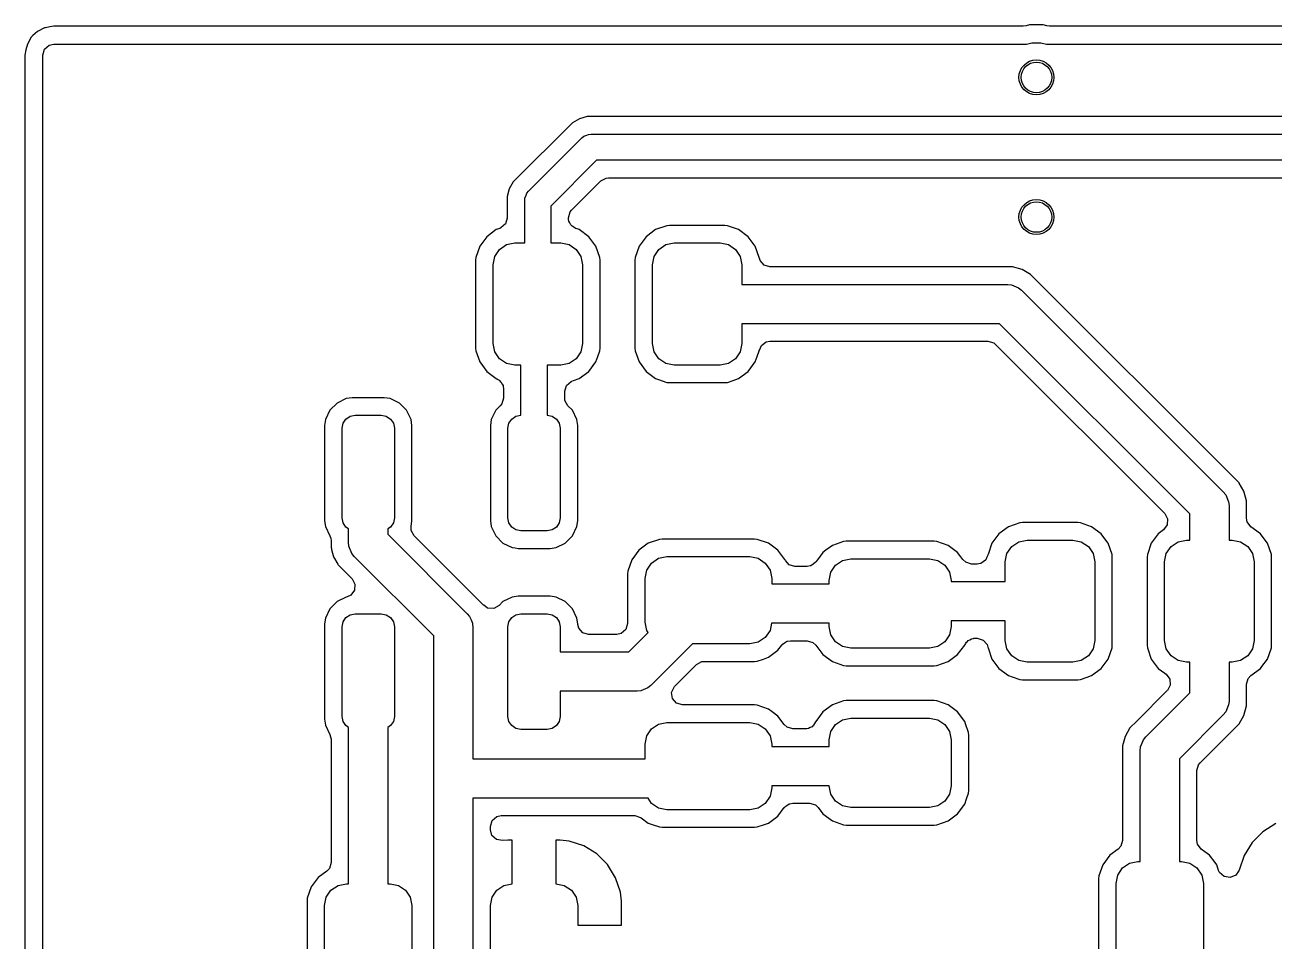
# Model space of a CAD drawing. Header units: inches. Extents: x -2.56 to 2.56, y -2.56 to 2.56.
# Drawn here: x -1.287 to -0.724, y 1.488 to 1.902 of the extents above; entities that cross this region are included whole.
import ezdxf

# ---------------------------------------------------------------- set-up
doc = ezdxf.new("R2010")
doc.units = ezdxf.units.IN
doc.header["$MEASUREMENT"] = 0
doc.layers.add('BLACK', color=250, linetype='CONTINUOUS')

msp = doc.modelspace()

# ---------------------------------------------------------------- linework, layer by layer
at = {"layer": 'BLACK', "linetype": 'CONTINUOUS'}
for p, q in [((-1.28118, 1.89859), (-1.28326, 1.89679)), ((-1.27801, 1.90028), (-1.28118, 1.89859)), ((-1.28118, 1.89859), (-1.28118, 1.89859)), ((-1.27761, 1.90038), (-1.27801, 1.90028)), ((-1.27801, 1.90028), (-1.27801, 1.90028)), ((-1.27558, 1.90082), (-1.27761, 1.90038)), ((-1.27386, 1.901), (-1.27558, 1.90082)), ((-0.83667, 1.901), (-1.27386, 1.901)), ((-0.8354, 1.90117), (-0.83667, 1.901)), ((-0.83382, 1.90159), (-0.8354, 1.90117)), ((-0.8276, 1.90159), (-0.83382, 1.90159)), ((-0.82601, 1.90117), (-0.8276, 1.90159)), ((-0.8276, 1.90159), (-0.8276, 1.90159)), ((-0.82475, 1.901), (-0.82601, 1.90117)), ((-0.49701, 1.901), (-0.82475, 1.901)), ((-1.28573, 1.89295), (-1.2865, 1.89031)), ((-1.28397, 1.89609), (-1.28573, 1.89295)), ((-1.28573, 1.89295), (-1.28573, 1.89295)), ((-1.28326, 1.89679), (-1.28397, 1.89609)), ((-1.28397, 1.89609), (-1.28397, 1.89609)), ((-1.27589, 1.89247), (-1.27386, 1.89291)), ((-1.27386, 1.89291), (-0.8352, 1.89291)), ((-0.8352, 1.89291), (-0.83276, 1.89357)), ((-0.83276, 1.89357), (-0.82865, 1.89357)), ((-0.82865, 1.89357), (-0.82622, 1.89291)), ((-0.82622, 1.89291), (-0.49701, 1.89291)), ((-1.2865, 1.89031), (-1.28683, 1.88803)), ((-1.28683, 1.88803), (-1.28683, 1.88803)), ((-1.28683, 1.88803), (-1.28683, 0.82378)), ((-1.2865, 1.89031), (-1.2865, 1.89031)), ((-1.2865, 1.89031), (-1.2865, 1.89031)), ((-1.27874, 1.88803), (-1.27797, 1.89067)), ((-1.27874, 0.82378), (-1.27874, 1.88803)), ((-1.27797, 1.89067), (-1.27589, 1.89247)), ((-1.03682, 1.85932), (-1.03997, 1.8575)), ((-1.03331, 1.86026), (-1.03682, 1.85932)), ((-1.03682, 1.85932), (-1.03682, 1.85932)), ((-0.6643, 1.86026), (-1.03331, 1.86026)), ((-1.03997, 1.8575), (-1.06661, 1.83085)), ((-1.03997, 1.8575), (-1.03997, 1.8575)), ((-1.05975, 1.82656), (-1.03567, 1.85063)), ((-1.03567, 1.85063), (-1.03478, 1.85137)), ((-1.03478, 1.85137), (-1.03353, 1.85188)), ((-1.03353, 1.85188), (-1.03265, 1.85225)), ((-1.03265, 1.85225), (-1.0315, 1.85236)), ((-1.0315, 1.85236), (-0.65157, 1.85236)), ((-1.02905, 1.84055), (-1.04967, 1.81994)), ((-0.65157, 1.84055), (-1.02905, 1.84055)), ((-1.06661, 1.83085), (-1.06843, 1.82771)), ((-1.06661, 1.83085), (-1.06661, 1.83085)), ((-1.04034, 1.8181), (-1.02721, 1.83123)), ((-1.02721, 1.83123), (-1.0248, 1.83255)), ((-1.0248, 1.83255), (-1.02376, 1.83266)), ((-1.02376, 1.83266), (-0.66435, 1.83266)), ((-1.06843, 1.82771), (-1.06937, 1.8242)), ((-1.06843, 1.82771), (-1.06843, 1.82771)), ((-1.06084, 1.82479), (-1.06048, 1.82566)), ((-1.06048, 1.82566), (-1.05975, 1.82656)), ((-1.06937, 1.8242), (-1.06937, 1.81447)), ((-1.06148, 1.82238), (-1.06136, 1.82353)), ((-1.06148, 1.80327), (-1.06148, 1.82238)), ((-1.06136, 1.82353), (-1.06084, 1.82479)), ((-1.04967, 1.81994), (-1.04967, 1.80327)), ((-1.06937, 1.81447), (-1.07015, 1.81183)), ((-1.04177, 1.81464), (-1.041, 1.81728)), ((-1.04177, 1.81447), (-1.04177, 1.81464)), ((-1.04175, 1.81402), (-1.04177, 1.81447)), ((-1.04168, 1.81385), (-1.04175, 1.81402)), ((-1.04157, 1.81309), (-1.04168, 1.81385)), ((-1.041, 1.81728), (-1.04034, 1.8181)), ((-1.07429, 1.80928), (-1.07859, 1.80611)), ((-1.07264, 1.80986), (-1.07429, 1.80928)), ((-1.07222, 1.81003), (-1.07264, 1.80986)), ((-1.07015, 1.81183), (-1.07222, 1.81003)), ((-1.04108, 1.81232), (-1.04157, 1.81309)), ((-1.04074, 1.81146), (-1.04108, 1.81232)), ((-1.04035, 1.81118), (-1.04074, 1.81146)), ((-1.04009, 1.81078), (-1.04035, 1.81118)), ((-1.03925, 1.8104), (-1.04009, 1.81078)), ((-1.0385, 1.80986), (-1.03925, 1.8104)), ((-1.03776, 1.8096), (-1.0385, 1.80986)), ((-1.03686, 1.80928), (-1.03776, 1.8096)), ((-1.03255, 1.80611), (-1.03686, 1.80928)), ((-1.00244, 1.80928), (-1.00674, 1.80611)), ((-0.99739, 1.81105), (-1.00244, 1.80928)), ((-1.00244, 1.80928), (-1.00244, 1.80928)), ((-0.99619, 1.81116), (-0.99739, 1.81105)), ((-0.99739, 1.81105), (-0.99739, 1.81105)), ((-0.97125, 1.81116), (-0.99619, 1.81116)), ((-0.99619, 1.81116), (-0.99619, 1.81116)), ((-0.97005, 1.81105), (-0.97125, 1.81116)), ((-0.97125, 1.81116), (-0.97125, 1.81116)), ((-0.965, 1.80928), (-0.97005, 1.81105)), ((-0.9607, 1.80611), (-0.965, 1.80928)), ((-0.965, 1.80928), (-0.965, 1.80928)), ((-1.07859, 1.80611), (-1.08176, 1.80181)), ((-1.07287, 1.80038), (-1.06967, 1.80252)), ((-1.06967, 1.80252), (-1.06591, 1.80327)), ((-1.06591, 1.80327), (-1.06148, 1.80327)), ((-1.04967, 1.80327), (-1.04524, 1.80327)), ((-1.04524, 1.80327), (-1.04147, 1.80252)), ((-1.04147, 1.80252), (-1.03828, 1.80038)), ((-1.02938, 1.80181), (-1.03255, 1.80611)), ((-1.00674, 1.80611), (-1.00991, 1.80181)), ((-1.00101, 1.80038), (-0.99782, 1.80252)), ((-0.99782, 1.80252), (-0.99406, 1.80327)), ((-0.99406, 1.80327), (-0.97339, 1.80327)), ((-0.97339, 1.80327), (-0.96962, 1.80252)), ((-0.96962, 1.80252), (-0.96643, 1.80038)), ((-0.95753, 1.80181), (-0.9607, 1.80611)), ((-1.08176, 1.80181), (-1.08353, 1.79676)), ((-1.08176, 1.80181), (-1.08176, 1.80181)), ((-1.07575, 1.79343), (-1.075, 1.79719)), ((-1.075, 1.79719), (-1.07287, 1.80038)), ((-1.03828, 1.80038), (-1.03614, 1.79719)), ((-1.03614, 1.79719), (-1.03539, 1.79343)), ((-1.02761, 1.79676), (-1.02938, 1.80181)), ((-1.02938, 1.80181), (-1.02938, 1.80181)), ((-1.00991, 1.80181), (-1.01168, 1.79676)), ((-1.00991, 1.80181), (-1.00991, 1.80181)), ((-1.0039, 1.79343), (-1.00315, 1.79719)), ((-1.00315, 1.79719), (-1.00101, 1.80038)), ((-0.96643, 1.80038), (-0.96429, 1.79719)), ((-0.96429, 1.79719), (-0.96354, 1.79343)), ((-0.95576, 1.79676), (-0.95753, 1.80181)), ((-0.95753, 1.80181), (-0.95753, 1.80181)), ((-1.08353, 1.79676), (-1.08364, 1.79556)), ((-1.08364, 1.79556), (-1.08364, 1.75586)), ((-1.08353, 1.79676), (-1.08353, 1.79676)), ((-1.07575, 1.75799), (-1.07575, 1.79343)), ((-1.03539, 1.79343), (-1.03539, 1.75799)), ((-1.0275, 1.79556), (-1.02761, 1.79676)), ((-1.02761, 1.79676), (-1.02761, 1.79676)), ((-1.0275, 1.75586), (-1.0275, 1.79556)), ((-1.01168, 1.79676), (-1.01179, 1.79556)), ((-1.01179, 1.79556), (-1.01179, 1.75586)), ((-1.01168, 1.79676), (-1.01168, 1.79676)), ((-1.0039, 1.75799), (-1.0039, 1.79343)), ((-0.96354, 1.79343), (-0.96354, 1.78457)), ((-0.9557, 1.79647), (-0.95576, 1.79676)), ((-0.95566, 1.79648), (-0.9557, 1.79647)), ((-0.95535, 1.79531), (-0.95566, 1.79648)), ((-0.95355, 1.79324), (-0.95535, 1.79531)), ((-0.95091, 1.79246), (-0.95355, 1.79324)), ((-0.84585, 1.79246), (-0.95091, 1.79246)), ((-0.84144, 1.79246), (-0.84585, 1.79246)), ((-0.84585, 1.79246), (-0.84585, 1.79246)), ((-0.83718, 1.79132), (-0.84144, 1.79246)), ((-0.83336, 1.78911), (-0.83718, 1.79132)), ((-0.74243, 1.69819), (-0.83336, 1.78911)), ((-0.96354, 1.78457), (-0.84365, 1.78457)), ((-0.84365, 1.78457), (-0.84192, 1.7844)), ((-0.84192, 1.7844), (-0.84192, 1.7844)), ((-0.84192, 1.7844), (-0.83872, 1.78307)), ((-0.83872, 1.78307), (-0.83738, 1.78197)), ((-0.83738, 1.78197), (-0.74646, 1.69105)), ((-0.84731, 1.76685), (-0.96354, 1.76685)), ((-0.96354, 1.76685), (-0.96354, 1.75799)), ((-0.76158, 1.68111), (-0.84731, 1.76685)), ((-1.075, 1.75423), (-1.07575, 1.75799)), ((-1.03539, 1.75799), (-1.03614, 1.75423)), ((-1.00315, 1.75423), (-1.0039, 1.75799)), ((-0.96354, 1.75799), (-0.96429, 1.75423)), ((-0.95476, 1.75709), (-0.95252, 1.75869)), ((-0.95252, 1.75869), (-0.95091, 1.75896)), ((-0.95091, 1.75896), (-0.85261, 1.75896)), ((-0.85261, 1.75896), (-0.84997, 1.75818)), ((-0.84997, 1.75818), (-0.84915, 1.75753)), ((-0.84915, 1.75753), (-0.77284, 1.68122)), ((-1.08364, 1.75586), (-1.08353, 1.75466)), ((-1.08353, 1.75466), (-1.08353, 1.75466)), ((-1.08353, 1.75466), (-1.08176, 1.74961)), ((-1.07287, 1.75103), (-1.075, 1.75423)), ((-1.03614, 1.75423), (-1.03828, 1.75103)), ((-1.02938, 1.74961), (-1.0285, 1.75213)), ((-1.0285, 1.75213), (-1.02761, 1.75466)), ((-1.02761, 1.75466), (-1.0275, 1.75586)), ((-1.02761, 1.75466), (-1.02761, 1.75466)), ((-1.01179, 1.75586), (-1.01168, 1.75466)), ((-1.01168, 1.75466), (-1.01168, 1.75466)), ((-1.01168, 1.75466), (-1.00991, 1.74961)), ((-1.00101, 1.75103), (-1.00315, 1.75423)), ((-0.96429, 1.75423), (-0.96643, 1.75103)), ((-0.95753, 1.74961), (-0.95664, 1.75213)), ((-0.95664, 1.75213), (-0.95576, 1.75466)), ((-0.95576, 1.75466), (-0.9557, 1.75495)), ((-0.9557, 1.75495), (-0.95561, 1.75493)), ((-0.95561, 1.75493), (-0.95476, 1.75709)), ((-1.08176, 1.74961), (-1.08176, 1.74961)), ((-1.08176, 1.74961), (-1.07859, 1.74531)), ((-1.06967, 1.7489), (-1.07287, 1.75103)), ((-1.06591, 1.74815), (-1.06967, 1.7489)), ((-1.06315, 1.74815), (-1.06591, 1.74815)), ((-1.06315, 1.72557), (-1.06315, 1.74815)), ((-1.04524, 1.74815), (-1.05134, 1.74815)), ((-1.05134, 1.74815), (-1.05134, 1.72557)), ((-1.04147, 1.7489), (-1.04524, 1.74815)), ((-1.03828, 1.75103), (-1.04147, 1.7489)), ((-1.03255, 1.74531), (-1.02938, 1.74961)), ((-1.00991, 1.74961), (-1.00991, 1.74961)), ((-1.00991, 1.74961), (-1.00674, 1.74531)), ((-0.99782, 1.7489), (-1.00101, 1.75103)), ((-0.99406, 1.74815), (-0.99782, 1.7489)), ((-0.97339, 1.74815), (-0.99406, 1.74815)), ((-0.96962, 1.7489), (-0.97339, 1.74815)), ((-0.96643, 1.75103), (-0.96962, 1.7489)), ((-0.9607, 1.74531), (-0.95753, 1.74961)), ((-1.07859, 1.74531), (-1.07429, 1.74213)), ((-1.07429, 1.74213), (-1.07429, 1.74213)), ((-1.07429, 1.74213), (-1.07396, 1.74196)), ((-1.07396, 1.74196), (-1.07399, 1.74191)), ((-1.07399, 1.74191), (-1.07357, 1.74161)), ((-1.07357, 1.74161), (-1.07273, 1.74122)), ((-1.07273, 1.74122), (-1.07247, 1.74082)), ((-1.07247, 1.74082), (-1.07208, 1.74054)), ((-1.07208, 1.74054), (-1.07174, 1.73968)), ((-1.04267, 1.739), (-1.04059, 1.7408)), ((-1.04059, 1.7408), (-1.04018, 1.74097)), ((-1.04018, 1.74097), (-1.03945, 1.74122)), ((-1.03945, 1.74122), (-1.03686, 1.74213)), ((-1.03686, 1.74213), (-1.03255, 1.74531)), ((-1.00674, 1.74531), (-1.00244, 1.74213)), ((-1.00244, 1.74213), (-1.00114, 1.74168)), ((-1.00114, 1.74168), (-0.99739, 1.74037)), ((-0.97005, 1.74037), (-0.96753, 1.74125)), ((-0.96753, 1.74125), (-0.965, 1.74213)), ((-0.965, 1.74213), (-0.9607, 1.74531)), ((-1.07174, 1.73968), (-1.07124, 1.73891)), ((-1.07124, 1.73891), (-1.07113, 1.73816)), ((-1.07113, 1.73816), (-1.07106, 1.73798)), ((-1.07106, 1.73798), (-1.07104, 1.73754)), ((-1.07104, 1.73754), (-1.07104, 1.73331)), ((-1.04344, 1.73636), (-1.04267, 1.739)), ((-1.04344, 1.73331), (-1.04344, 1.73636)), ((-0.99739, 1.74037), (-0.99619, 1.74026)), ((-0.99619, 1.74026), (-0.99619, 1.74026)), ((-0.99619, 1.74026), (-0.97125, 1.74026)), ((-0.97125, 1.74026), (-0.97005, 1.74037)), ((-0.97005, 1.74037), (-0.97005, 1.74037)), ((-1.14608, 1.73106), (-1.14934, 1.7278)), ((-1.14194, 1.73308), (-1.14608, 1.73106)), ((-1.13926, 1.73347), (-1.14194, 1.73308)), ((-1.12483, 1.73347), (-1.13926, 1.73347)), ((-1.13926, 1.73347), (-1.13926, 1.73347)), ((-1.12215, 1.73308), (-1.12483, 1.73347)), ((-1.12483, 1.73347), (-1.12483, 1.73347)), ((-1.11801, 1.73106), (-1.12215, 1.73308)), ((-1.11476, 1.7278), (-1.11801, 1.73106)), ((-1.07247, 1.72986), (-1.07454, 1.7278)), ((-1.07182, 1.73067), (-1.07247, 1.72986)), ((-1.07104, 1.73331), (-1.07182, 1.73067)), ((-1.04333, 1.73228), (-1.04344, 1.73331)), ((-1.04328, 1.73218), (-1.04333, 1.73228)), ((-1.04325, 1.73194), (-1.04328, 1.73218)), ((-1.04259, 1.73092), (-1.04325, 1.73194)), ((-1.04202, 1.72986), (-1.04259, 1.73092)), ((-1.03995, 1.7278), (-1.04202, 1.72986)), ((-1.15136, 1.72366), (-1.15175, 1.72098)), ((-1.14934, 1.7278), (-1.15136, 1.72366)), ((-1.14341, 1.72193), (-1.14213, 1.72385)), ((-1.14213, 1.72385), (-1.14021, 1.72513)), ((-1.14021, 1.72513), (-1.13795, 1.72557)), ((-1.13795, 1.72557), (-1.12614, 1.72557)), ((-1.12614, 1.72557), (-1.12388, 1.72513)), ((-1.12388, 1.72513), (-1.12197, 1.72385)), ((-1.12197, 1.72385), (-1.12069, 1.72193)), ((-1.11273, 1.72366), (-1.11476, 1.7278)), ((-1.11476, 1.7278), (-1.11476, 1.7278)), ((-1.11476, 1.7278), (-1.11476, 1.7278)), ((-1.11234, 1.72098), (-1.11273, 1.72366)), ((-1.11273, 1.72366), (-1.11273, 1.72366)), ((-1.07656, 1.72366), (-1.07695, 1.72098)), ((-1.07454, 1.7278), (-1.07656, 1.72366)), ((-1.06861, 1.72193), (-1.06733, 1.72385)), ((-1.06733, 1.72385), (-1.06541, 1.72513)), ((-1.06541, 1.72513), (-1.06315, 1.72557)), ((-1.05134, 1.72557), (-1.04908, 1.72513)), ((-1.04908, 1.72513), (-1.04716, 1.72385)), ((-1.04716, 1.72385), (-1.04588, 1.72193)), ((-1.03793, 1.72366), (-1.03995, 1.7278)), ((-1.03995, 1.7278), (-1.03995, 1.7278)), ((-1.03995, 1.7278), (-1.03995, 1.7278)), ((-1.03754, 1.72098), (-1.03793, 1.72366)), ((-1.15175, 1.72098), (-1.15175, 1.67801)), ((-1.14386, 1.71967), (-1.14341, 1.72193)), ((-1.14386, 1.67931), (-1.14386, 1.71967)), ((-1.12069, 1.72193), (-1.12024, 1.71967)), ((-1.12024, 1.71967), (-1.12024, 1.67931)), ((-1.11234, 1.67801), (-1.11234, 1.72098)), ((-1.07695, 1.72098), (-1.07695, 1.67801)), ((-1.06906, 1.71967), (-1.06861, 1.72193)), ((-1.06906, 1.67931), (-1.06906, 1.71967)), ((-1.04588, 1.72193), (-1.04543, 1.71967)), ((-1.04543, 1.71967), (-1.04543, 1.67931)), ((-1.03754, 1.67801), (-1.03754, 1.72098)), ((-0.73932, 1.69507), (-0.74243, 1.69819)), ((-0.74646, 1.69105), (-0.74536, 1.6897)), ((-0.73921, 1.69488), (-0.73932, 1.69507)), ((-0.73711, 1.69125), (-0.73921, 1.69488)), ((-0.73597, 1.68699), (-0.73711, 1.69125)), ((-0.74536, 1.6897), (-0.74403, 1.68651)), ((-0.74403, 1.68651), (-0.74386, 1.68478)), ((-0.74386, 1.68478), (-0.74386, 1.66927)), ((-0.73597, 1.6792), (-0.73597, 1.68699)), ((-0.73597, 1.68699), (-0.73597, 1.68699)), ((-1.14341, 1.67705), (-1.14386, 1.67931)), ((-1.12024, 1.67931), (-1.12069, 1.67705)), ((-1.06861, 1.67705), (-1.06906, 1.67931)), ((-1.04543, 1.67931), (-1.04588, 1.67705)), ((-0.77284, 1.68122), (-0.77153, 1.6788)), ((-0.77153, 1.6788), (-0.77172, 1.67606)), ((-0.76158, 1.66927), (-0.76158, 1.68111)), ((-0.73565, 1.67746), (-0.73597, 1.6792)), ((-1.15175, 1.67801), (-1.15136, 1.67532)), ((-1.15136, 1.67532), (-1.15136, 1.67532)), ((-1.15136, 1.67532), (-1.14934, 1.67119)), ((-1.14213, 1.67514), (-1.14341, 1.67705)), ((-1.14091, 1.67432), (-1.14213, 1.67514)), ((-1.14091, 1.66819), (-1.14091, 1.67432)), ((-1.12197, 1.67514), (-1.12319, 1.67432)), ((-1.12319, 1.67432), (-1.12319, 1.67186)), ((-1.12069, 1.67705), (-1.12197, 1.67514)), ((-1.11273, 1.67534), (-1.11234, 1.67801)), ((-1.11267, 1.6736), (-1.11273, 1.67534)), ((-1.11135, 1.67118), (-1.11267, 1.6736)), ((-1.07695, 1.67801), (-1.07656, 1.67532)), ((-1.07656, 1.67532), (-1.07454, 1.67119)), ((-1.06733, 1.67514), (-1.06861, 1.67705)), ((-1.06541, 1.67386), (-1.06733, 1.67514)), ((-1.06315, 1.67341), (-1.06541, 1.67386)), ((-1.05134, 1.67341), (-1.06315, 1.67341)), ((-1.04908, 1.67386), (-1.05134, 1.67341)), ((-1.04716, 1.67514), (-1.04908, 1.67386)), ((-1.04588, 1.67705), (-1.04716, 1.67514)), ((-1.03995, 1.67119), (-1.03793, 1.67532)), ((-1.03793, 1.67532), (-1.03754, 1.67801)), ((-0.84329, 1.67528), (-0.84759, 1.67211)), ((-0.83824, 1.67705), (-0.84329, 1.67528)), ((-0.84329, 1.67528), (-0.84329, 1.67528)), ((-0.83704, 1.67716), (-0.83824, 1.67705)), ((-0.83824, 1.67705), (-0.83824, 1.67705)), ((-0.8121, 1.67716), (-0.83704, 1.67716)), ((-0.83704, 1.67716), (-0.83704, 1.67716)), ((-0.8109, 1.67705), (-0.8121, 1.67716)), ((-0.8121, 1.67716), (-0.8121, 1.67716)), ((-0.80586, 1.67528), (-0.8109, 1.67705)), ((-0.80155, 1.67211), (-0.80586, 1.67528)), ((-0.80586, 1.67528), (-0.80586, 1.67528)), ((-0.7734, 1.67384), (-0.77574, 1.67211)), ((-0.77337, 1.67386), (-0.7734, 1.67384)), ((-0.77172, 1.67606), (-0.77337, 1.67386)), ((-0.73399, 1.67527), (-0.73565, 1.67746)), ((-0.7297, 1.67211), (-0.73399, 1.67527)), ((-1.14934, 1.67119), (-1.1493, 1.6711)), ((-1.1493, 1.6711), (-1.14921, 1.67078)), ((-1.14921, 1.67078), (-1.14909, 1.67062)), ((-1.14909, 1.67062), (-1.14894, 1.66975)), ((-1.14894, 1.66975), (-1.14881, 1.66925)), ((-1.14881, 1.66925), (-1.1488, 1.6691)), ((-1.1488, 1.6691), (-1.1488, 1.66598)), ((-1.14074, 1.66646), (-1.14091, 1.66819)), ((-1.12319, 1.67186), (-1.0874, 1.63606)), ((-1.10382, 1.66365), (-1.11135, 1.67118)), ((-1.07454, 1.67119), (-1.07128, 1.66793)), ((-1.07128, 1.66793), (-1.07128, 1.66793)), ((-1.07128, 1.66793), (-1.07128, 1.66793)), ((-1.07128, 1.66793), (-1.06714, 1.66591)), ((-1.04735, 1.66591), (-1.04321, 1.66793)), ((-1.04321, 1.66793), (-1.03995, 1.67119)), ((-1.00573, 1.66781), (-1.01003, 1.66464)), ((-1.00068, 1.66958), (-1.00573, 1.66781)), ((-1.00573, 1.66781), (-1.00573, 1.66781)), ((-0.99948, 1.66969), (-1.00068, 1.66958)), ((-1.00068, 1.66958), (-1.00068, 1.66958)), ((-0.95781, 1.66969), (-0.99948, 1.66969)), ((-0.99948, 1.66969), (-0.99948, 1.66969)), ((-0.95661, 1.66958), (-0.95781, 1.66969)), ((-0.95781, 1.66969), (-0.95781, 1.66969)), ((-0.95156, 1.66781), (-0.95661, 1.66958)), ((-0.94726, 1.66464), (-0.95156, 1.66781)), ((-0.95156, 1.66781), (-0.95156, 1.66781)), ((-0.9177, 1.66859), (-0.92274, 1.66683)), ((-0.9165, 1.6687), (-0.9177, 1.66859)), ((-0.9177, 1.66859), (-0.9177, 1.66859)), ((-0.87679, 1.6687), (-0.9165, 1.6687)), ((-0.9165, 1.6687), (-0.9165, 1.6687)), ((-0.87559, 1.66859), (-0.87679, 1.6687)), ((-0.87679, 1.6687), (-0.87679, 1.6687)), ((-0.87055, 1.66683), (-0.87559, 1.66859)), ((-0.85076, 1.66781), (-0.85253, 1.66276)), ((-0.84759, 1.67211), (-0.85076, 1.66781)), ((-0.85076, 1.66781), (-0.85076, 1.66781)), ((-0.84187, 1.66638), (-0.83867, 1.66852)), ((-0.83867, 1.66852), (-0.83491, 1.66927)), ((-0.83491, 1.66927), (-0.81424, 1.66927)), ((-0.81424, 1.66927), (-0.81047, 1.66852)), ((-0.81047, 1.66852), (-0.80728, 1.66638)), ((-0.79896, 1.66859), (-0.80155, 1.67211)), ((-0.79838, 1.66781), (-0.79896, 1.66859)), ((-0.79661, 1.66276), (-0.79838, 1.66781)), ((-0.79838, 1.66781), (-0.79838, 1.66781)), ((-0.77891, 1.66781), (-0.78068, 1.66276)), ((-0.77574, 1.67211), (-0.77891, 1.66781)), ((-0.77891, 1.66781), (-0.77891, 1.66781)), ((-0.77001, 1.66638), (-0.76682, 1.66852)), ((-0.76682, 1.66852), (-0.76306, 1.66927)), ((-0.76306, 1.66927), (-0.76158, 1.66927)), ((-0.74386, 1.66927), (-0.74239, 1.66927)), ((-0.74239, 1.66927), (-0.73862, 1.66852)), ((-0.73862, 1.66852), (-0.73543, 1.66638)), ((-0.72711, 1.66859), (-0.7297, 1.67211)), ((-0.72653, 1.66781), (-0.72711, 1.66859)), ((-0.72476, 1.66276), (-0.72653, 1.66781)), ((-0.72653, 1.66781), (-0.72653, 1.66781)), ((-1.1488, 1.66598), (-1.14867, 1.66552)), ((-1.14867, 1.66552), (-1.14855, 1.66504)), ((-1.14855, 1.66504), (-1.14766, 1.66172)), ((-1.14766, 1.66172), (-1.14766, 1.66172)), ((-1.14766, 1.66172), (-1.14578, 1.65846)), ((-1.13941, 1.66326), (-1.14074, 1.66646)), ((-1.14074, 1.66646), (-1.14074, 1.66646)), ((-1.13831, 1.66192), (-1.13941, 1.66326)), ((-1.10252, 1.62613), (-1.13831, 1.66192)), ((-1.08338, 1.64321), (-1.10382, 1.66365)), ((-1.06714, 1.66591), (-1.0658, 1.66571)), ((-1.0658, 1.66571), (-1.06446, 1.66552)), ((-1.06446, 1.66552), (-1.06446, 1.66552)), ((-1.06446, 1.66552), (-1.05003, 1.66552)), ((-1.05003, 1.66552), (-1.04914, 1.66565)), ((-1.04914, 1.66565), (-1.04735, 1.66591)), ((-1.01003, 1.66464), (-1.0132, 1.66033)), ((-1.00111, 1.66105), (-0.99735, 1.6618)), ((-0.99735, 1.6618), (-0.95994, 1.6618)), ((-0.95994, 1.6618), (-0.95618, 1.66105)), ((-0.94417, 1.66044), (-0.94726, 1.66464)), ((-0.92705, 1.66365), (-0.9295, 1.66033)), ((-0.92571, 1.66464), (-0.92705, 1.66365)), ((-0.92274, 1.66683), (-0.92571, 1.66464)), ((-0.92274, 1.66683), (-0.92274, 1.66683)), ((-0.86625, 1.66365), (-0.87055, 1.66683)), ((-0.87055, 1.66683), (-0.87055, 1.66683)), ((-0.86482, 1.66172), (-0.86625, 1.66365)), ((-0.86388, 1.66044), (-0.86482, 1.66172)), ((-0.85262, 1.66248), (-0.85307, 1.6615)), ((-0.85259, 1.66247), (-0.85262, 1.66248)), ((-0.85256, 1.66261), (-0.85259, 1.66247)), ((-0.85255, 1.66265), (-0.85256, 1.66261)), ((-0.85253, 1.66276), (-0.85255, 1.66267)), ((-0.85255, 1.66267), (-0.85255, 1.66265)), ((-0.84475, 1.65943), (-0.844, 1.66319)), ((-0.844, 1.66319), (-0.84187, 1.66638)), ((-0.80728, 1.66638), (-0.80514, 1.66319)), ((-0.80514, 1.66319), (-0.80439, 1.65943)), ((-0.7965, 1.66156), (-0.79661, 1.66276)), ((-0.79661, 1.66276), (-0.79661, 1.66276)), ((-0.78068, 1.66276), (-0.78079, 1.66156)), ((-0.78068, 1.66276), (-0.78068, 1.66276)), ((-0.7729, 1.65943), (-0.77215, 1.66319)), ((-0.77215, 1.66319), (-0.77001, 1.66638)), ((-0.73543, 1.66638), (-0.73329, 1.66319)), ((-0.73329, 1.66319), (-0.73254, 1.65943)), ((-0.72465, 1.66156), (-0.72476, 1.66276)), ((-0.72476, 1.66276), (-0.72476, 1.66276)), ((-1.14578, 1.65846), (-1.1456, 1.65816)), ((-1.1456, 1.65816), (-1.14545, 1.6579)), ((-1.14545, 1.6579), (-1.14545, 1.6579)), ((-1.14545, 1.6579), (-1.14545, 1.6579)), ((-1.14545, 1.6579), (-1.13933, 1.65177)), ((-1.0132, 1.66033), (-1.01497, 1.65529)), ((-1.0132, 1.66033), (-1.0132, 1.66033)), ((-1.00644, 1.65572), (-1.00431, 1.65891)), ((-1.00431, 1.65891), (-1.00111, 1.66105)), ((-0.95618, 1.66105), (-0.95299, 1.65891)), ((-0.95299, 1.65891), (-0.95085, 1.65572)), ((-0.94409, 1.66033), (-0.94417, 1.66044)), ((-0.94392, 1.66001), (-0.94409, 1.66033)), ((-0.94386, 1.66004), (-0.94392, 1.66001)), ((-0.94223, 1.65816), (-0.94386, 1.66004)), ((-0.93959, 1.65739), (-0.94223, 1.65816)), ((-0.93413, 1.65739), (-0.93959, 1.65739)), ((-0.93276, 1.65758), (-0.93413, 1.65739)), ((-0.93264, 1.65766), (-0.93276, 1.65758)), ((-0.9324, 1.65771), (-0.93264, 1.65766)), ((-0.93145, 1.65843), (-0.9324, 1.65771)), ((-0.93044, 1.65907), (-0.93145, 1.65843)), ((-0.93036, 1.65925), (-0.93044, 1.65907)), ((-0.93021, 1.65937), (-0.93036, 1.65925)), ((-0.9295, 1.66033), (-0.93021, 1.65937)), ((-0.92346, 1.65474), (-0.92132, 1.65793)), ((-0.92132, 1.65793), (-0.91813, 1.66006)), ((-0.91813, 1.66006), (-0.91436, 1.66081)), ((-0.91436, 1.66081), (-0.87893, 1.66081)), ((-0.87893, 1.66081), (-0.87516, 1.66006)), ((-0.87516, 1.66006), (-0.87197, 1.65793)), ((-0.87197, 1.65793), (-0.86984, 1.65474)), ((-0.86259, 1.65924), (-0.86388, 1.66044)), ((-0.85995, 1.65846), (-0.86259, 1.65924)), ((-0.85738, 1.65846), (-0.85995, 1.65846)), ((-0.856, 1.65866), (-0.85738, 1.65846)), ((-0.85593, 1.65871), (-0.856, 1.65866)), ((-0.85577, 1.65873), (-0.85593, 1.65871)), ((-0.85475, 1.65946), (-0.85577, 1.65873)), ((-0.85369, 1.66015), (-0.85475, 1.65946)), ((-0.85364, 1.66026), (-0.85369, 1.66015)), ((-0.85354, 1.66033), (-0.85364, 1.66026)), ((-0.85307, 1.6615), (-0.85354, 1.66033)), ((-0.84475, 1.65057), (-0.84475, 1.65943)), ((-0.80439, 1.65943), (-0.80439, 1.62399)), ((-0.7965, 1.62186), (-0.7965, 1.66156)), ((-0.78079, 1.66156), (-0.78079, 1.62186)), ((-0.7729, 1.62399), (-0.7729, 1.65943)), ((-0.73254, 1.65943), (-0.73254, 1.62399)), ((-0.72465, 1.62186), (-0.72465, 1.66156)), ((-1.13933, 1.65177), (-1.13801, 1.64936)), ((-1.01497, 1.65529), (-1.01508, 1.65409)), ((-1.01508, 1.65409), (-1.01508, 1.63156)), ((-1.01497, 1.65529), (-1.01497, 1.65529)), ((-1.00719, 1.65195), (-1.00644, 1.65572)), ((-1.00719, 1.63227), (-1.00719, 1.65195)), ((-0.95085, 1.65572), (-0.9501, 1.65195)), ((-0.9501, 1.65195), (-0.9501, 1.64949)), ((-0.9242, 1.65097), (-0.92346, 1.65474)), ((-0.9242, 1.64949), (-0.9242, 1.65097)), ((-0.86984, 1.65474), (-0.86909, 1.65097)), ((-0.86909, 1.65097), (-0.86909, 1.65057)), ((-0.86909, 1.65057), (-0.84475, 1.65057)), ((-1.1382, 1.64662), (-1.13985, 1.64441)), ((-1.13801, 1.64936), (-1.1382, 1.64662)), ((-0.9501, 1.64949), (-0.9242, 1.64949)), ((-1.14608, 1.64149), (-1.14934, 1.63823)), ((-1.14194, 1.64351), (-1.14608, 1.64149)), ((-1.14158, 1.64362), (-1.14194, 1.64351)), ((-1.13985, 1.64441), (-1.1416, 1.64369)), ((-1.1416, 1.64369), (-1.14158, 1.64362)), ((-1.08003, 1.63986), (-1.08338, 1.64321)), ((-1.07996, 1.63993), (-1.08003, 1.63986)), ((-1.07819, 1.63861), (-1.07996, 1.63993)), ((-1.07303, 1.63974), (-1.07545, 1.63842)), ((-1.07128, 1.64149), (-1.07303, 1.63974)), ((-1.06714, 1.64351), (-1.07128, 1.64149)), ((-1.06446, 1.6439), (-1.06714, 1.64351)), ((-1.05003, 1.6439), (-1.06446, 1.6439)), ((-1.06446, 1.6439), (-1.06446, 1.6439)), ((-1.04735, 1.64351), (-1.05003, 1.6439)), ((-1.05003, 1.6439), (-1.05003, 1.6439)), ((-1.04321, 1.64149), (-1.04735, 1.64351)), ((-1.03995, 1.63823), (-1.04321, 1.64149)), ((-1.15136, 1.63409), (-1.15175, 1.63141)), ((-1.14934, 1.63823), (-1.15136, 1.63409)), ((-1.14341, 1.63236), (-1.14213, 1.63428)), ((-1.14213, 1.63428), (-1.14021, 1.63556)), ((-1.14021, 1.63556), (-1.13795, 1.63601)), ((-1.13795, 1.63601), (-1.12614, 1.63601)), ((-1.12614, 1.63601), (-1.12388, 1.63556)), ((-1.12388, 1.63556), (-1.12197, 1.63428)), ((-1.12197, 1.63428), (-1.12069, 1.63236)), ((-1.0874, 1.63606), (-1.0863, 1.63472)), ((-1.0863, 1.63472), (-1.0863, 1.63472)), ((-1.0863, 1.63472), (-1.08569, 1.63327)), ((-1.07545, 1.63842), (-1.07819, 1.63861)), ((-1.06861, 1.63236), (-1.06733, 1.63428)), ((-1.06733, 1.63428), (-1.06541, 1.63556)), ((-1.06541, 1.63556), (-1.06315, 1.63601)), ((-1.06315, 1.63601), (-1.05134, 1.63601)), ((-1.05134, 1.63601), (-1.04908, 1.63556)), ((-1.04908, 1.63556), (-1.04716, 1.63428)), ((-1.04716, 1.63428), (-1.04588, 1.63236)), ((-1.03793, 1.63409), (-1.03995, 1.63823)), ((-1.03995, 1.63823), (-1.03995, 1.63823)), ((-1.03995, 1.63823), (-1.03995, 1.63823)), ((-1.03754, 1.63141), (-1.03793, 1.63409)), ((-1.03793, 1.63409), (-1.03793, 1.63409)), ((-1.15175, 1.63141), (-1.15175, 1.58844)), ((-1.14386, 1.6301), (-1.14341, 1.63236)), ((-1.14386, 1.58975), (-1.14386, 1.6301)), ((-1.12069, 1.63236), (-1.12024, 1.6301)), ((-1.12024, 1.6301), (-1.12024, 1.58975)), ((-1.08569, 1.63327), (-1.08508, 1.63178)), ((-1.08508, 1.63178), (-1.08497, 1.63153)), ((-1.08497, 1.63153), (-1.0848, 1.6298)), ((-1.0848, 1.6298), (-1.0848, 1.57057)), ((-1.06906, 1.6301), (-1.06861, 1.63236)), ((-1.06906, 1.58975), (-1.06906, 1.6301)), ((-1.04588, 1.63236), (-1.04543, 1.6301)), ((-1.04543, 1.6301), (-1.04543, 1.61878)), ((-1.03753, 1.63124), (-1.03754, 1.63141)), ((-1.03747, 1.63124), (-1.03753, 1.63124)), ((-1.0371, 1.62953), (-1.03747, 1.63124)), ((-1.0353, 1.62745), (-1.0371, 1.62953)), ((-1.01586, 1.62892), (-1.01794, 1.62712)), ((-1.01508, 1.63156), (-1.01586, 1.62892)), ((-1.00644, 1.6285), (-1.00719, 1.63227)), ((-1.00578, 1.62751), (-1.00644, 1.6285)), ((-0.95085, 1.6285), (-0.95299, 1.62531)), ((-0.9502, 1.63178), (-0.95085, 1.6285)), ((-0.9242, 1.63178), (-0.9502, 1.63178)), ((-0.9242, 1.6303), (-0.9242, 1.63178)), ((-0.92346, 1.62653), (-0.9242, 1.6303)), ((-0.86909, 1.6303), (-0.86984, 1.62653)), ((-0.84475, 1.63285), (-0.86909, 1.63285)), ((-0.86909, 1.63285), (-0.86909, 1.6303)), ((-0.84475, 1.62399), (-0.84475, 1.63285)), ((-1.10252, 1.56171), (-1.10252, 1.62613)), ((-1.03266, 1.62668), (-1.0353, 1.62745)), ((-1.01996, 1.62668), (-1.03266, 1.62668)), ((-1.01794, 1.62712), (-1.01996, 1.62668)), ((-1.0145, 1.61878), (-1.00578, 1.62751)), ((-0.9858, 1.62243), (-1.00457, 1.60366)), ((-0.95994, 1.62243), (-0.9858, 1.62243)), ((-0.95618, 1.62317), (-0.95994, 1.62243)), ((-0.95299, 1.62531), (-0.95618, 1.62317)), ((-0.94532, 1.6222), (-0.94431, 1.62284)), ((-0.94431, 1.62284), (-0.94336, 1.62356)), ((-0.94336, 1.62356), (-0.94312, 1.62361)), ((-0.94312, 1.62361), (-0.943, 1.62368)), ((-0.943, 1.62368), (-0.94163, 1.62388)), ((-0.94163, 1.62388), (-0.93413, 1.62388)), ((-0.93413, 1.62388), (-0.93149, 1.62311)), ((-0.93149, 1.62311), (-0.93021, 1.6219)), ((-0.92132, 1.62334), (-0.92346, 1.62653)), ((-0.91813, 1.62121), (-0.92132, 1.62334)), ((-0.87197, 1.62334), (-0.87516, 1.62121)), ((-0.86984, 1.62653), (-0.87197, 1.62334)), ((-0.86307, 1.62192), (-0.8629, 1.62224)), ((-0.8629, 1.62224), (-0.86279, 1.62219)), ((-0.86279, 1.62219), (-0.86262, 1.62244)), ((-0.86262, 1.62244), (-0.86223, 1.62327)), ((-0.86223, 1.62327), (-0.86183, 1.62353)), ((-0.86183, 1.62353), (-0.86155, 1.62392)), ((-0.86155, 1.62392), (-0.86069, 1.62426)), ((-0.86069, 1.62426), (-0.85992, 1.62476)), ((-0.85992, 1.62476), (-0.85916, 1.62487)), ((-0.85916, 1.62487), (-0.85899, 1.62494)), ((-0.85899, 1.62494), (-0.85854, 1.62496)), ((-0.85854, 1.62496), (-0.85738, 1.62496)), ((-0.85738, 1.62496), (-0.85474, 1.62418)), ((-0.85474, 1.62418), (-0.85294, 1.6221)), ((-0.844, 1.62023), (-0.84475, 1.62399)), ((-0.80439, 1.62399), (-0.80514, 1.62023)), ((-0.77215, 1.62023), (-0.7729, 1.62399)), ((-0.73254, 1.62399), (-0.73329, 1.62023)), ((-1.04543, 1.61878), (-1.0145, 1.61878)), ((-0.95156, 1.61641), (-0.94726, 1.61958)), ((-0.94726, 1.61958), (-0.94555, 1.6219)), ((-0.94555, 1.6219), (-0.9454, 1.62202)), ((-0.9454, 1.62202), (-0.94532, 1.6222)), ((-0.93021, 1.6219), (-0.92705, 1.61762)), ((-0.92705, 1.61762), (-0.92274, 1.61444)), ((-0.91436, 1.62046), (-0.91813, 1.62121)), ((-0.87893, 1.62046), (-0.91436, 1.62046)), ((-0.87516, 1.62121), (-0.87893, 1.62046)), ((-0.87055, 1.61444), (-0.86625, 1.61762)), ((-0.86625, 1.61762), (-0.86307, 1.62192)), ((-0.86307, 1.62192), (-0.86307, 1.62192)), ((-0.85294, 1.6221), (-0.85263, 1.62094)), ((-0.85263, 1.62094), (-0.85259, 1.62095)), ((-0.85259, 1.62095), (-0.85253, 1.62066)), ((-0.85253, 1.62066), (-0.85076, 1.61561)), ((-0.84187, 1.61703), (-0.844, 1.62023)), ((-0.83867, 1.6149), (-0.84187, 1.61703)), ((-0.80728, 1.61703), (-0.81047, 1.6149)), ((-0.80514, 1.62023), (-0.80728, 1.61703)), ((-0.79838, 1.61561), (-0.7975, 1.61813)), ((-0.7975, 1.61813), (-0.79661, 1.62066)), ((-0.79661, 1.62066), (-0.7965, 1.62186)), ((-0.79661, 1.62066), (-0.79661, 1.62066)), ((-0.78079, 1.62186), (-0.78068, 1.62066)), ((-0.78068, 1.62066), (-0.78068, 1.62066)), ((-0.78068, 1.62066), (-0.77891, 1.61561)), ((-0.77001, 1.61703), (-0.77215, 1.62023)), ((-0.76682, 1.6149), (-0.77001, 1.61703)), ((-0.73543, 1.61703), (-0.73862, 1.6149)), ((-0.73329, 1.62023), (-0.73543, 1.61703)), ((-0.72653, 1.61561), (-0.72564, 1.61813)), ((-0.72564, 1.61813), (-0.72476, 1.62066)), ((-0.72476, 1.62066), (-0.72465, 1.62186)), ((-0.72476, 1.62066), (-0.72476, 1.62066)), ((-0.99385, 1.60322), (-0.98396, 1.6131)), ((-0.98396, 1.6131), (-0.98155, 1.61442)), ((-0.98155, 1.61442), (-0.98051, 1.61453)), ((-0.98051, 1.61453), (-0.95781, 1.61453)), ((-0.95781, 1.61453), (-0.95661, 1.61464)), ((-0.95661, 1.61464), (-0.95385, 1.61561)), ((-0.95661, 1.61464), (-0.95661, 1.61464)), ((-0.95385, 1.61561), (-0.95156, 1.61641)), ((-0.92274, 1.61444), (-0.92106, 1.61385)), ((-0.92106, 1.61385), (-0.9177, 1.61268)), ((-0.9177, 1.61268), (-0.9165, 1.61256)), ((-0.9165, 1.61256), (-0.9165, 1.61256)), ((-0.9165, 1.61256), (-0.87679, 1.61256)), ((-0.87679, 1.61256), (-0.87559, 1.61268)), ((-0.87559, 1.61268), (-0.87307, 1.61356)), ((-0.87559, 1.61268), (-0.87559, 1.61268)), ((-0.87307, 1.61356), (-0.87055, 1.61444)), ((-0.85076, 1.61561), (-0.85076, 1.61561)), ((-0.85076, 1.61561), (-0.84759, 1.61131)), ((-0.84759, 1.61131), (-0.84329, 1.60813)), ((-0.83491, 1.61415), (-0.83867, 1.6149)), ((-0.81424, 1.61415), (-0.83491, 1.61415)), ((-0.81047, 1.6149), (-0.81424, 1.61415)), ((-0.80586, 1.60813), (-0.80155, 1.61131)), ((-0.80155, 1.61131), (-0.79838, 1.61561)), ((-0.77891, 1.61561), (-0.77891, 1.61561)), ((-0.77891, 1.61561), (-0.77574, 1.61131)), ((-0.77574, 1.61131), (-0.77287, 1.60919)), ((-0.76306, 1.61415), (-0.76682, 1.6149)), ((-0.76158, 1.61415), (-0.76306, 1.61415)), ((-0.76158, 1.6003), (-0.76158, 1.61415)), ((-0.74239, 1.61415), (-0.74386, 1.61415)), ((-0.74386, 1.61415), (-0.74386, 1.59663)), ((-0.73862, 1.6149), (-0.74239, 1.61415)), ((-0.73397, 1.60816), (-0.7297, 1.61131)), ((-0.7297, 1.61131), (-0.72904, 1.61221)), ((-0.72904, 1.61221), (-0.72653, 1.61561)), ((-0.84329, 1.60813), (-0.8416, 1.60755)), ((-0.8416, 1.60755), (-0.83824, 1.60637)), ((-0.83824, 1.60637), (-0.83704, 1.60626)), ((-0.83704, 1.60626), (-0.83704, 1.60626)), ((-0.83704, 1.60626), (-0.8121, 1.60626)), ((-0.8121, 1.60626), (-0.8109, 1.60637)), ((-0.8109, 1.60637), (-0.80782, 1.60745)), ((-0.8109, 1.60637), (-0.8109, 1.60637)), ((-0.80782, 1.60745), (-0.80586, 1.60813)), ((-0.77287, 1.60919), (-0.77225, 1.60873)), ((-0.77225, 1.60873), (-0.77058, 1.60654)), ((-0.77058, 1.60654), (-0.77037, 1.6038)), ((-0.73597, 1.60422), (-0.73519, 1.60686)), ((-0.73519, 1.60686), (-0.73399, 1.60815)), ((-0.73399, 1.60815), (-0.73397, 1.60816)), ((-1.01083, 1.60107), (-1.04543, 1.60107)), ((-1.04543, 1.60107), (-1.04543, 1.58975)), ((-1.0091, 1.60124), (-1.01083, 1.60107)), ((-1.00591, 1.60256), (-1.0091, 1.60124)), ((-1.0091, 1.60124), (-1.0091, 1.60124)), ((-1.00457, 1.60366), (-1.00591, 1.60256)), ((-0.99523, 1.60046), (-0.99408, 1.60296)), ((-0.99483, 1.59774), (-0.99523, 1.60046)), ((-0.99408, 1.60296), (-0.99385, 1.60322)), ((-0.77169, 1.60135), (-0.7854, 1.58764)), ((-0.78138, 1.5805), (-0.76158, 1.6003)), ((-0.77167, 1.60138), (-0.77169, 1.60135)), ((-0.77037, 1.6038), (-0.77167, 1.60138)), ((-0.73597, 1.59981), (-0.73597, 1.60422)), ((-0.73597, 1.59884), (-0.73597, 1.59981)), ((-0.73597, 1.59981), (-0.73597, 1.59981)), ((-0.99303, 1.59566), (-0.99483, 1.59774)), ((-0.99039, 1.59489), (-0.99303, 1.59566)), ((-0.95781, 1.59489), (-0.99039, 1.59489)), ((-0.95661, 1.59477), (-0.95781, 1.59489)), ((-0.95781, 1.59489), (-0.95781, 1.59489)), ((-0.95156, 1.59301), (-0.95661, 1.59477)), ((-0.92274, 1.59498), (-0.92705, 1.5918)), ((-0.9177, 1.59674), (-0.92274, 1.59498)), ((-0.92274, 1.59498), (-0.92274, 1.59498)), ((-0.9165, 1.59685), (-0.9177, 1.59674)), ((-0.9177, 1.59674), (-0.9177, 1.59674)), ((-0.87679, 1.59685), (-0.9165, 1.59685)), ((-0.9165, 1.59685), (-0.9165, 1.59685)), ((-0.87559, 1.59674), (-0.87679, 1.59685)), ((-0.87679, 1.59685), (-0.87679, 1.59685)), ((-0.87055, 1.59498), (-0.87559, 1.59674)), ((-0.86625, 1.5918), (-0.87055, 1.59498)), ((-0.87055, 1.59498), (-0.87055, 1.59498)), ((-0.74403, 1.59491), (-0.74536, 1.59171)), ((-0.74386, 1.59663), (-0.74403, 1.59491)), ((-0.73711, 1.59017), (-0.73597, 1.59443)), ((-0.73597, 1.59443), (-0.73597, 1.59884)), ((-1.15175, 1.58844), (-1.15136, 1.58576)), ((-1.14341, 1.58749), (-1.14386, 1.58975)), ((-1.12024, 1.58975), (-1.12069, 1.58749)), ((-1.06861, 1.58749), (-1.06906, 1.58975)), ((-1.04543, 1.58975), (-1.04588, 1.58749)), ((-0.94993, 1.5918), (-0.95156, 1.59301)), ((-0.95156, 1.59301), (-0.95156, 1.59301)), ((-0.94726, 1.58983), (-0.94993, 1.5918)), ((-0.94446, 1.58604), (-0.94726, 1.58983)), ((-0.92705, 1.5918), (-0.93022, 1.5875)), ((-0.91813, 1.58821), (-0.91436, 1.58896)), ((-0.91436, 1.58896), (-0.87893, 1.58896)), ((-0.87893, 1.58896), (-0.87516, 1.58821)), ((-0.86307, 1.5875), (-0.86625, 1.5918)), ((-0.74646, 1.59037), (-0.76626, 1.57057)), ((-0.74536, 1.59171), (-0.74646, 1.59037)), ((-0.73932, 1.58635), (-0.73711, 1.59017)), ((-1.15136, 1.58576), (-1.15136, 1.58576)), ((-1.15136, 1.58576), (-1.14934, 1.58162)), ((-1.14213, 1.58557), (-1.14341, 1.58749)), ((-1.14091, 1.58475), (-1.14213, 1.58557)), ((-1.14091, 1.51425), (-1.14091, 1.58475)), ((-1.12197, 1.58557), (-1.12319, 1.58475)), ((-1.12319, 1.58475), (-1.12319, 1.51425)), ((-1.12069, 1.58749), (-1.12197, 1.58557)), ((-1.06733, 1.58557), (-1.06861, 1.58749)), ((-1.06541, 1.58429), (-1.06733, 1.58557)), ((-1.06315, 1.58384), (-1.06541, 1.58429)), ((-1.05134, 1.58384), (-1.06315, 1.58384)), ((-1.04908, 1.58429), (-1.05134, 1.58384)), ((-1.04716, 1.58557), (-1.04908, 1.58429)), ((-1.04588, 1.58749), (-1.04716, 1.58557)), ((-1.00644, 1.58092), (-1.00431, 1.58411)), ((-1.00431, 1.58411), (-1.00111, 1.58624)), ((-1.00111, 1.58624), (-0.99735, 1.58699)), ((-0.99735, 1.58699), (-0.95994, 1.58699)), ((-0.95994, 1.58699), (-0.95618, 1.58624)), ((-0.95618, 1.58624), (-0.95299, 1.58411)), ((-0.95299, 1.58411), (-0.95085, 1.58092)), ((-0.94318, 1.58483), (-0.94446, 1.58604)), ((-0.94054, 1.58406), (-0.94318, 1.58483)), ((-0.93489, 1.58406), (-0.94054, 1.58406)), ((-0.93444, 1.58408), (-0.93489, 1.58406)), ((-0.93427, 1.58415), (-0.93444, 1.58408)), ((-0.93351, 1.58426), (-0.93427, 1.58415)), ((-0.93274, 1.58475), (-0.93351, 1.58426)), ((-0.93188, 1.58509), (-0.93274, 1.58475)), ((-0.9316, 1.58548), (-0.93188, 1.58509)), ((-0.9312, 1.58574), (-0.9316, 1.58548)), ((-0.93082, 1.58658), (-0.9312, 1.58574)), ((-0.93028, 1.58733), (-0.93082, 1.58658)), ((-0.93022, 1.5875), (-0.93028, 1.58733)), ((-0.9242, 1.57912), (-0.92346, 1.58288)), ((-0.92346, 1.58288), (-0.92132, 1.58608)), ((-0.92132, 1.58608), (-0.91813, 1.58821)), ((-0.87516, 1.58821), (-0.87197, 1.58608)), ((-0.87197, 1.58608), (-0.86984, 1.58288)), ((-0.86984, 1.58288), (-0.86909, 1.57912)), ((-0.86267, 1.58635), (-0.86307, 1.5875)), ((-0.86131, 1.58245), (-0.86267, 1.58635)), ((-0.78852, 1.58452), (-0.79073, 1.5807)), ((-0.7854, 1.58764), (-0.78852, 1.58452)), ((-0.78852, 1.58452), (-0.78852, 1.58452)), ((-0.74922, 1.57644), (-0.73932, 1.58635)), ((-1.14934, 1.58162), (-1.1493, 1.58153)), ((-1.1493, 1.58153), (-1.1488, 1.57939)), ((-1.1488, 1.57939), (-1.1488, 1.52382)), ((-1.00719, 1.57715), (-1.00644, 1.58092)), ((-1.00719, 1.57057), (-1.00719, 1.57715)), ((-0.95085, 1.58092), (-0.9501, 1.57715)), ((-0.9501, 1.57715), (-0.9501, 1.57617)), ((-0.9242, 1.57617), (-0.9242, 1.57912)), ((-0.86909, 1.57912), (-0.86909, 1.55845)), ((-0.86119, 1.58125), (-0.86131, 1.58245)), ((-0.86131, 1.58245), (-0.86131, 1.58245)), ((-0.86119, 1.55631), (-0.86119, 1.58125)), ((-0.79073, 1.5807), (-0.79187, 1.57644)), ((-0.79073, 1.5807), (-0.79073, 1.5807)), ((-0.78379, 1.576), (-0.78248, 1.57916)), ((-0.78248, 1.57916), (-0.78138, 1.5805)), ((-0.9501, 1.57617), (-0.9242, 1.57617)), ((-0.79187, 1.57644), (-0.79187, 1.53382)), ((-0.78398, 1.57424), (-0.78381, 1.57596)), ((-0.78398, 1.52425), (-0.78398, 1.57424)), ((-0.78381, 1.57596), (-0.78379, 1.576)), ((-0.75694, 1.56873), (-0.74922, 1.57644)), ((-1.0848, 1.57057), (-1.00719, 1.57057)), ((-0.76626, 1.57057), (-0.76626, 1.52425)), ((-0.75837, 1.56528), (-0.75759, 1.56791)), ((-0.75759, 1.56791), (-0.75694, 1.56873)), ((-1.10252, 1.30472), (-1.10252, 1.56171)), ((-0.75837, 1.53382), (-0.75837, 1.56528)), ((-0.9501, 1.55746), (-0.95085, 1.5537)), ((-0.9242, 1.55845), (-0.9501, 1.55845)), ((-0.9501, 1.55845), (-0.9501, 1.55746)), ((-0.92346, 1.55468), (-0.9242, 1.55845)), ((-0.9242, 1.55845), (-0.9242, 1.55845)), ((-0.92132, 1.55149), (-0.92346, 1.55468)), ((-0.86984, 1.55468), (-0.87197, 1.55149)), ((-0.86909, 1.55845), (-0.86984, 1.55468)), ((-0.86219, 1.55259), (-0.86131, 1.55511)), ((-0.86131, 1.55511), (-0.86119, 1.55631)), ((-0.86131, 1.55511), (-0.86131, 1.55511)), ((-1.00587, 1.55285), (-1.0848, 1.55285)), ((-1.0848, 1.55285), (-1.0848, 1.30839)), ((-1.00431, 1.5505), (-1.00587, 1.55285)), ((-1.00111, 1.54837), (-1.00431, 1.5505)), ((-0.95299, 1.5505), (-0.95618, 1.54837)), ((-0.95085, 1.5537), (-0.95299, 1.5505)), ((-0.94423, 1.54887), (-0.94322, 1.54951)), ((-0.94322, 1.54951), (-0.94227, 1.55024)), ((-0.94227, 1.55024), (-0.94203, 1.55028)), ((-0.94203, 1.55028), (-0.94191, 1.55036)), ((-0.94191, 1.55036), (-0.94054, 1.55056)), ((-0.94054, 1.55056), (-0.93304, 1.55056)), ((-0.93304, 1.55056), (-0.93041, 1.54978)), ((-0.93041, 1.54978), (-0.92912, 1.54857)), ((-0.91813, 1.54936), (-0.92132, 1.55149)), ((-0.91436, 1.54861), (-0.91813, 1.54936)), ((-0.87516, 1.54936), (-0.87893, 1.54861)), ((-0.87197, 1.55149), (-0.87516, 1.54936)), ((-0.86625, 1.54577), (-0.86307, 1.55007)), ((-0.86307, 1.55007), (-0.86219, 1.55259)), ((-1.07613, 1.54271), (-1.07406, 1.54452)), ((-1.07406, 1.54452), (-1.07203, 1.54496)), ((-1.07203, 1.54496), (-1.01187, 1.54496)), ((-1.01187, 1.54496), (-1.00923, 1.54418)), ((-1.00923, 1.54418), (-1.00897, 1.544)), ((-1.00897, 1.544), (-1.00573, 1.54161)), ((-0.99735, 1.54762), (-1.00111, 1.54837)), ((-0.95994, 1.54762), (-0.99735, 1.54762)), ((-0.95618, 1.54837), (-0.95994, 1.54762)), ((-0.95156, 1.54161), (-0.94726, 1.54478)), ((-0.94726, 1.54478), (-0.94446, 1.54857)), ((-0.94446, 1.54857), (-0.94431, 1.54869)), ((-0.94431, 1.54869), (-0.94423, 1.54887)), ((-0.92912, 1.54857), (-0.92705, 1.54577)), ((-0.92705, 1.54577), (-0.92274, 1.54259)), ((-0.87893, 1.54861), (-0.91436, 1.54861)), ((-0.87055, 1.54259), (-0.86625, 1.54577)), ((-1.07691, 1.54007), (-1.07613, 1.54271)), ((-1.07691, 1.53854), (-1.07691, 1.54007)), ((-1.07624, 1.53607), (-1.07691, 1.53854)), ((-1.00573, 1.54161), (-1.00573, 1.54161)), ((-1.00573, 1.54161), (-1.00573, 1.54161)), ((-1.00573, 1.54161), (-1.00405, 1.54102)), ((-1.00405, 1.54102), (-1.00068, 1.53984)), ((-1.00068, 1.53984), (-0.99948, 1.53973)), ((-0.99948, 1.53973), (-0.99948, 1.53973)), ((-0.99948, 1.53973), (-0.95781, 1.53973)), ((-0.95781, 1.53973), (-0.95661, 1.53984)), ((-0.95661, 1.53984), (-0.9538, 1.54082)), ((-0.95661, 1.53984), (-0.95661, 1.53984)), ((-0.9538, 1.54082), (-0.95156, 1.54161)), ((-0.92274, 1.54259), (-0.92106, 1.542)), ((-0.92106, 1.542), (-0.9177, 1.54082)), ((-0.9177, 1.54082), (-0.9165, 1.54071)), ((-0.9165, 1.54071), (-0.9165, 1.54071)), ((-0.9165, 1.54071), (-0.87679, 1.54071)), ((-0.87679, 1.54071), (-0.87559, 1.54082)), ((-0.87559, 1.54082), (-0.87307, 1.54171)), ((-0.87559, 1.54082), (-0.87559, 1.54082)), ((-0.87307, 1.54171), (-0.87055, 1.54259)), ((-0.7286, 1.53773), (-0.73348, 1.53285)), ((-0.72272, 1.54135), (-0.7286, 1.53773)), ((-1.07424, 1.53419), (-1.07624, 1.53607)), ((-1.07153, 1.53368), (-1.07424, 1.53419)), ((-1.06905, 1.53394), (-1.07153, 1.53368)), ((-1.06709, 1.53394), (-1.06905, 1.53394)), ((-1.06905, 1.53394), (-1.06905, 1.53394)), ((-1.06709, 1.51425), (-1.06709, 1.53394)), ((-1.06709, 1.53394), (-1.06709, 1.53394)), ((-1.04543, 1.53394), (-1.0474, 1.53394)), ((-1.0474, 1.53394), (-1.0474, 1.51425)), ((-1.04139, 1.53352), (-1.04543, 1.53394)), ((-1.03484, 1.53135), (-1.04139, 1.53352)), ((-1.04139, 1.53352), (-1.04139, 1.53352)), ((-0.79187, 1.53382), (-0.79265, 1.53118)), ((-0.75805, 1.53208), (-0.75837, 1.53382)), ((-0.73348, 1.53285), (-0.7371, 1.52697)), ((-1.02896, 1.52773), (-1.03484, 1.53135)), ((-1.03484, 1.53135), (-1.03484, 1.53135)), ((-1.02408, 1.52285), (-1.02896, 1.52773)), ((-0.79764, 1.52709), (-0.80082, 1.52279)), ((-0.79385, 1.52989), (-0.79764, 1.52709)), ((-0.79265, 1.53118), (-0.79385, 1.52989)), ((-0.75638, 1.52989), (-0.75805, 1.53208)), ((-0.75472, 1.52867), (-0.75638, 1.52989)), ((-0.75259, 1.52709), (-0.75472, 1.52867)), ((-0.75018, 1.52382), (-0.75259, 1.52709)), ((-0.7371, 1.52697), (-0.7393, 1.52035)), ((-0.7371, 1.52697), (-0.7371, 1.52697)), ((-1.14957, 1.52118), (-1.15078, 1.51989)), ((-1.1488, 1.52382), (-1.14957, 1.52118)), ((-1.02046, 1.51697), (-1.02408, 1.52285)), ((-0.80082, 1.52279), (-0.80258, 1.51774)), ((-0.80082, 1.52279), (-0.80082, 1.52279)), ((-0.79405, 1.51818), (-0.79192, 1.52137)), ((-0.79192, 1.52137), (-0.78873, 1.5235)), ((-0.78873, 1.5235), (-0.78496, 1.52425)), ((-0.78496, 1.52425), (-0.78398, 1.52425)), ((-0.76626, 1.52425), (-0.76528, 1.52425)), ((-0.76528, 1.52425), (-0.76151, 1.5235)), ((-0.76151, 1.5235), (-0.75832, 1.52137)), ((-0.75832, 1.52137), (-0.75618, 1.51818)), ((-0.74942, 1.52279), (-0.75018, 1.52382)), ((-0.74854, 1.52027), (-0.74942, 1.52279)), ((-0.74942, 1.52279), (-0.74942, 1.52279)), ((-1.15457, 1.51709), (-1.15775, 1.51279)), ((-1.15078, 1.51989), (-1.15457, 1.51709)), ((-1.01829, 1.51042), (-1.02046, 1.51697)), ((-1.02046, 1.51697), (-1.02046, 1.51697)), ((-0.80258, 1.51774), (-0.8027, 1.51655)), ((-0.8027, 1.51655), (-0.8027, 1.47487)), ((-0.80258, 1.51774), (-0.80258, 1.51774)), ((-0.7948, 1.51441), (-0.79405, 1.51818)), ((-0.75618, 1.51818), (-0.75543, 1.51441)), ((-0.74812, 1.51939), (-0.74854, 1.52027)), ((-0.74611, 1.51752), (-0.74812, 1.51939)), ((-0.7434, 1.51703), (-0.74611, 1.51752)), ((-0.74086, 1.51809), (-0.7434, 1.51703)), ((-0.7393, 1.52035), (-0.74086, 1.51809)), ((-1.15775, 1.51279), (-1.15951, 1.50774)), ((-1.15775, 1.51279), (-1.15775, 1.51279)), ((-1.15098, 1.50818), (-1.14885, 1.51137)), ((-1.14885, 1.51137), (-1.14566, 1.5135)), ((-1.14566, 1.5135), (-1.14189, 1.51425)), ((-1.14189, 1.51425), (-1.14091, 1.51425)), ((-1.12319, 1.51425), (-1.1222, 1.51425)), ((-1.1222, 1.51425), (-1.11844, 1.5135)), ((-1.11844, 1.5135), (-1.11525, 1.51137)), ((-1.11525, 1.51137), (-1.11311, 1.50818)), ((-1.07618, 1.50818), (-1.07405, 1.51137)), ((-1.07405, 1.51137), (-1.07085, 1.5135)), ((-1.07085, 1.5135), (-1.06709, 1.51425)), ((-1.0474, 1.51425), (-1.04363, 1.5135)), ((-1.04363, 1.5135), (-1.04044, 1.51137)), ((-1.04044, 1.51137), (-1.03831, 1.50818)), ((-1.01787, 1.50638), (-1.01829, 1.51042)), ((-0.7948, 1.47701), (-0.7948, 1.51441)), ((-0.75543, 1.51441), (-0.75543, 1.47701)), ((-1.15951, 1.50774), (-1.15963, 1.50655)), ((-1.15963, 1.50655), (-1.15963, 1.46487)), ((-1.15951, 1.50774), (-1.15951, 1.50774)), ((-1.15173, 1.50441), (-1.15098, 1.50818)), ((-1.15173, 1.46701), (-1.15173, 1.50441)), ((-1.11311, 1.50818), (-1.11236, 1.50441)), ((-1.11236, 1.50441), (-1.11236, 1.46701)), ((-1.07693, 1.50441), (-1.07618, 1.50818)), ((-1.07693, 1.46701), (-1.07693, 1.50441)), ((-1.03831, 1.50818), (-1.03756, 1.50441)), ((-1.03756, 1.50441), (-1.03756, 1.49555)), ((-1.01787, 1.49555), (-1.01787, 1.50638)), ((-1.01787, 1.50638), (-1.01787, 1.50638)), ((-1.03756, 1.49555), (-1.01787, 1.49555))]:
    msp.add_line(p, q, dxfattribs=at)
at = {"layer": 'BLACK'}
for centre in [(-0.83071, 1.87795), (-0.83071, 1.81496)]:
    msp.add_circle(centre, 0.00787, dxfattribs=at)
at = {"layer": 'WHITE'}
for centre in [(-0.83071, 1.87795), (-0.83071, 1.81496)]:
    msp.add_circle(centre, 0.00689, dxfattribs=at)

doc.saveas('drawing.dxf')
